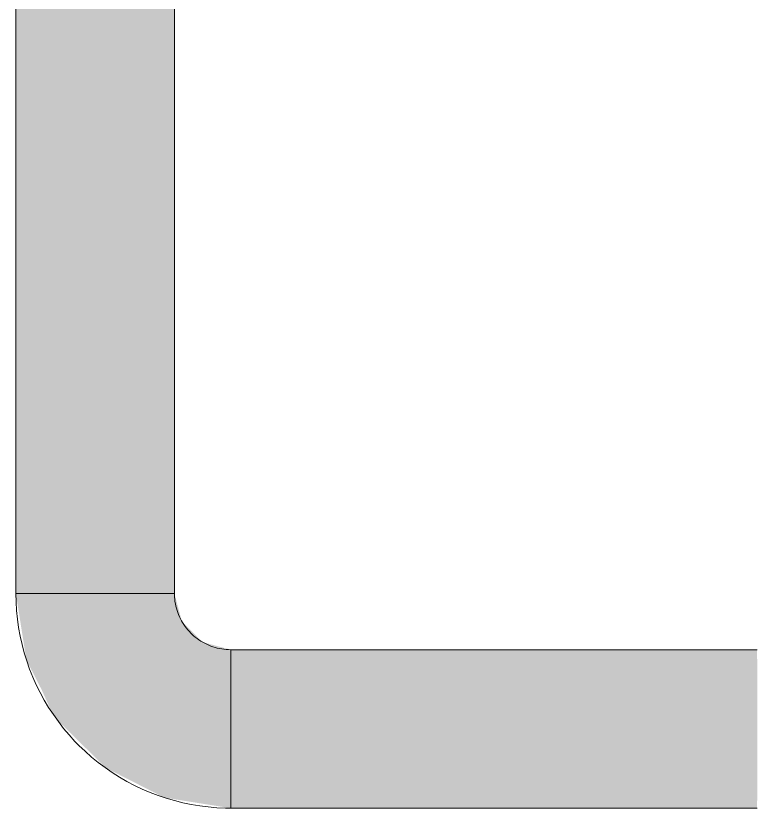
# Model space of a CAD drawing. Header units: inches. Extents: x -3385 to 41, y 7 to 1342.
# Drawn here: x -2703.75 to -2687.39, y 735.2 to 752.69 of the extents above; entities that cross this region are included whole.
import ezdxf

# ---------------------------------------------------------------- set-up
doc = ezdxf.new("R2010")
doc.units = ezdxf.units.IN
doc.header["$MEASUREMENT"] = 0
doc.layers.add('P-PIPE', color=3, linetype='Continuous', lineweight=9)

# ---------------------------------------------------------------- blocks, each defined once
blk = doc.blocks.new('Elbow - Welded - Generic - Standard-V8-LOWER PARKING')
at = {"layer": 'P-PIPE'}
for points in [[(-2699.008, 735.196), (-2699.005, 736.068), (-2699.008, 738.696), (-2699.629, 738.863), (-2700.084, 739.318), (-2700.25, 739.939), (-2701.125, 739.935), (-2703.75, 739.936), (-2703.518, 738.473), (-2702.844, 737.151), (-2701.764, 736.086), (-2700.473, 735.429), (-2699.379, 735.255)], [(-2702.844, 737.151), (-2703.181, 737.812), (-2703.005, 737.425), (-2702.927, 737.292)]]:
    blk.add_hatch(color=256, dxfattribs=at).paths.add_polyline_path(points, flags=0)
at = {"layer": 'P-PIPE', "flags": 128}
for points in [[(-2703.75, 739.939), (-2703.746, 739.749), (-2703.735, 739.56), (-2703.716, 739.371), (-2703.69, 739.183), (-2703.656, 738.996), (-2703.614, 738.811), (-2703.565, 738.628), (-2703.509, 738.447), (-2703.446, 738.268), (-2703.376, 738.092), (-2703.298, 737.919), (-2703.214, 737.749), (-2703.123, 737.582), (-2703.026, 737.42), (-2702.922, 737.261), (-2702.812, 737.107), (-2702.695, 736.957), (-2702.573, 736.812), (-2702.445, 736.672), (-2702.359, 736.583)], [(-2699.886, 739.06), (-2699.92, 739.095), (-2699.953, 739.133), (-2699.985, 739.171), (-2700.014, 739.211), (-2700.043, 739.252), (-2700.069, 739.293), (-2700.094, 739.336), (-2700.118, 739.38), (-2700.139, 739.425), (-2700.159, 739.471), (-2700.176, 739.517), (-2700.192, 739.564), (-2700.206, 739.612), (-2700.218, 739.66), (-2700.229, 739.709), (-2700.237, 739.758), (-2700.243, 739.807), (-2700.247, 739.857), (-2700.25, 739.906), (-2700.25, 739.939)], [(-2699.008, 738.696), (-2699.058, 738.697), (-2699.107, 738.7), (-2699.157, 738.705), (-2699.206, 738.712), (-2699.255, 738.721), (-2699.303, 738.732), (-2699.351, 738.745), (-2699.399, 738.76), (-2699.446, 738.776), (-2699.492, 738.795), (-2699.537, 738.815), (-2699.582, 738.837), (-2699.625, 738.861), (-2699.668, 738.886), (-2699.709, 738.913), (-2699.75, 738.942), (-2699.789, 738.973), (-2699.827, 739.005), (-2699.864, 739.038), (-2699.886, 739.06)], [(-2702.359, 736.583), (-2702.222, 736.452), (-2702.08, 736.326), (-2701.933, 736.206), (-2701.781, 736.092), (-2701.625, 735.984), (-2701.465, 735.883), (-2701.301, 735.788), (-2701.133, 735.699), (-2700.962, 735.618), (-2700.788, 735.543), (-2700.61, 735.475), (-2700.431, 735.415), (-2700.249, 735.362), (-2700.065, 735.316), (-2699.879, 735.277), (-2699.692, 735.246), (-2699.504, 735.222), (-2699.315, 735.206), (-2699.125, 735.198), (-2699.008, 735.196)]]:
    blk.add_lwpolyline(points, dxfattribs=at)
at = {"layer": 'P-PIPE'}
for centre, major_axis, ratio, start_param, end_param in [((-2702, 739.939), (-1.75, 0), 0.002083, 0.002086, 0.131949), ((-2702, 739.939), (1.75, 0), 0.002083, 3.405478, 3.664553), ((-2702, 739.939), (1.75, 0), 0.002083, 3.667278, 3.926651), ((-2702, 739.939), (1.75, 0), 0.002083, 3.929077, 4.188595), ((-2702, 739.939), (1.75, 0), 0.002083, 4.190876, 4.45049), ((-2702, 739.939), (1.75, 0), 0.002083, 4.452676, 4.712366), ((-2702, 739.939), (1.75, 0), 0.002083, 4.714475, 4.974236), ((-2702, 739.939), (1.75, 0), 0.002083, 4.976275, 5.236112), ((-2702, 739.939), (1.75, 0), 0.002083, 5.238074, 5.498008), ((-2702, 739.939), (1.75, 0), 0.002083, 5.499873, 5.759953), ((-2702, 739.939), (1.75, 0), 0.002083, 5.761673, 6.022056), ((-2702, 739.939), (1.75, 0), 0.002083, 6.023472, 6.283185), ((-2699.008, 736.946), (0, 1.75), 0.002086, 6.0234, 6.281102), ((-2699.008, 736.946), (0, 1.75), 0.002086, 5.760225, 6.019303), ((-2699.008, 736.946), (0, 1.75), 0.002086, 3.141593, 5.757503)]:
    blk.add_ellipse(centre, major_axis=major_axis, ratio=ratio, start_param=start_param, end_param=end_param, dxfattribs=at)

msp = doc.modelspace()

# ---------------------------------------------------------------- hatches: boundary and pattern name
at = {"layer": 'P-PIPE'}
for points in [[(-2702, 739.935), (-2702, 803.15), (-2703.75, 803.152), (-2703.75, 739.939), (-2702.875, 739.935), (-2702.453, 739.935)], [(-2702, 739.935), (-2700.25, 739.939), (-2700.25, 803.154), (-2701.125, 803.151), (-2702, 803.15), (-2702, 741.414)], [(-2699.004, 736.946), (-2687.382, 736.946), (-2687.386, 738.696), (-2699.008, 738.696), (-2699.005, 737.582), (-2699.004, 737.151)], [(-2699.006, 735.196), (-2687.386, 735.198), (-2687.383, 736.276), (-2687.382, 736.946), (-2699.004, 736.943), (-2699.007, 735.196)]]:
    msp.add_hatch(color=256, dxfattribs=at).paths.add_polyline_path(points, flags=0)

# ---------------------------------------------------------------- linework, layer by layer
for p, q in [((-2703.75, 803.154), (-2703.75, 739.939)), ((-2700.25, 739.939), (-2700.25, 803.154)), ((-2687.386, 738.696), (-2699.008, 738.696)), ((-2699.008, 735.196), (-2687.386, 735.196))]:
    msp.add_line(p, q, dxfattribs=at)
for start_param, end_param in [(3.273808, 3.403392), (3.404813, 3.665191), (3.666913, 3.926991), (3.928858, 4.18879), (4.190753, 4.45059), (4.452629, 4.712389), (4.714499, 4.974188), (4.976375, 5.235988), (5.23827, 5.497787), (5.500215, 5.759587), (5.762315, 6.021386), (6.152971, 6.283185)]:
    msp.add_ellipse((-2702, 739.939), major_axis=(1.75, 0), ratio=0.002055, start_param=start_param, end_param=end_param, dxfattribs=at)

# ---------------------------------------------------------------- block references
msp.add_blockref('Elbow - Welded - Generic - Standard-V8-LOWER PARKING', (0, 0), dxfattribs=at)

doc.saveas('drawing.dxf')
